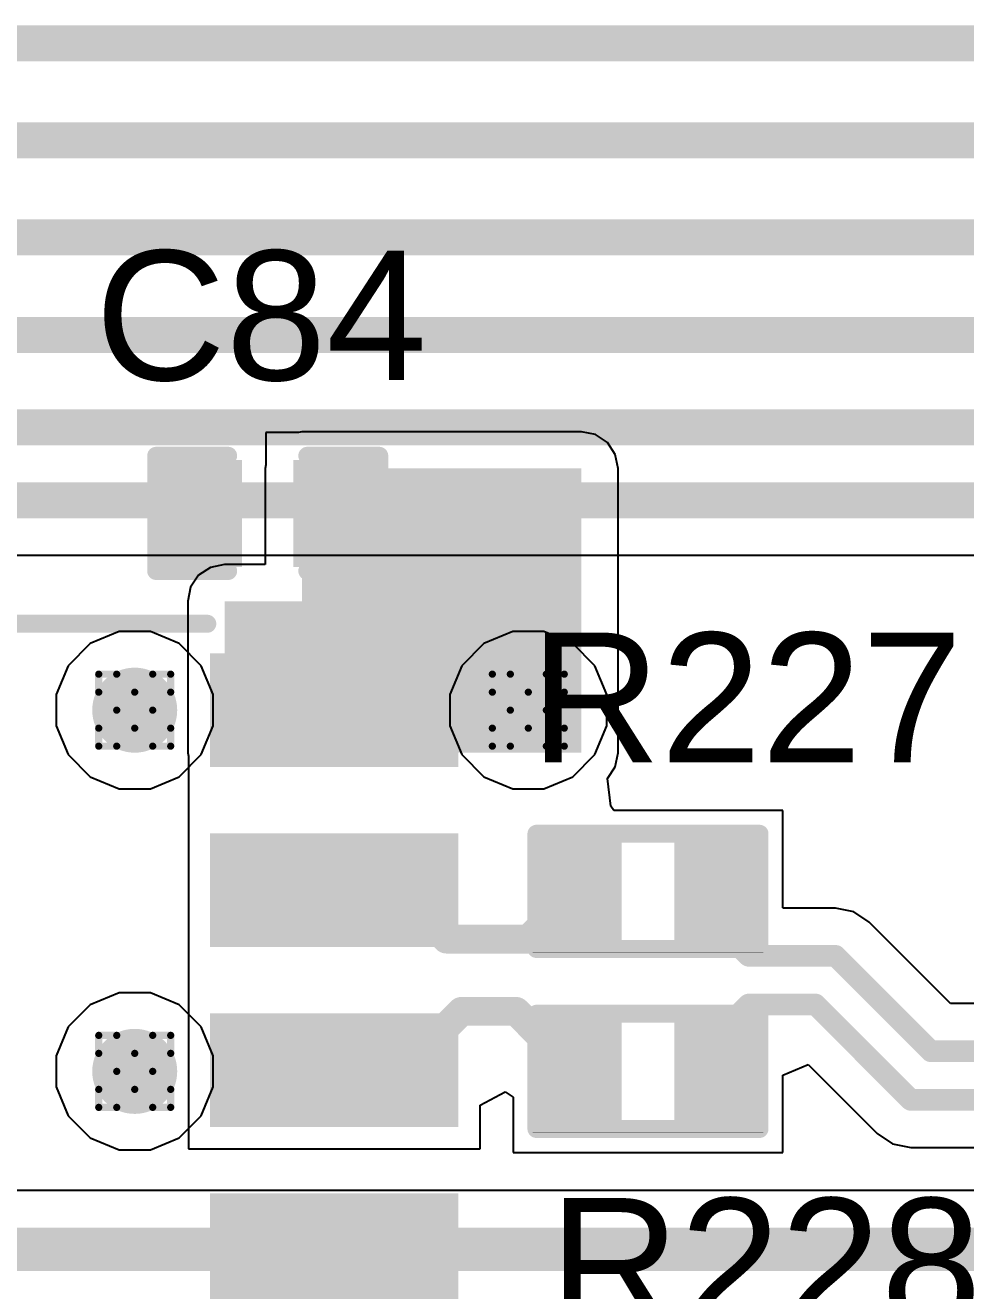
# Model space of a CAD drawing. Header units: inches. Extents: x -11 to 5379, y 0 to 5429.
# Drawn here: x 161.46 to 168.1, y 20.54 to 29.46 of the extents above; entities that cross this region are included whole.
import ezdxf

# ---------------------------------------------------------------- set-up
doc = ezdxf.new("R2010")
doc.units = ezdxf.units.IN
for name, color, linetype in [('Bottom Layer', 5, 'Continuous'), ('Drill Drawing', 1, 'Continuous'), ('GND', 16, 'Continuous'), ('PWR', 76, 'Continuous'), ('Top Layer', 1, 'Continuous'), ('Top Overlay', 2, 'Continuous'), ('Top Paste', 8, 'Continuous'), ('Top Solder', 216, 'Continuous'), ('Via Holes', 16, 'Continuous')]:
    doc.layers.add(name, color=color, linetype=linetype)
doc.styles.add('Arial', font='', dxfattribs={"height": 0.2})
doc.styles.get('Arial').set_extended_font_data('Arial')

# ---------------------------------------------------------------- blocks, each defined once
blk = doc.blocks.new('C___0402_30')
at = {"layer": 'Top Layer'}
for points in [[(-0.6985, -0.3175), (-0.6985, 0.3175), (-0.2413, 0.3175), (-0.2413, -0.3175)], [(0.2413, -0.3175), (0.2413, 0.3175), (0.6985, 0.3175), (0.6985, -0.3175)]]:
    blk.add_hatch(color=1, dxfattribs=at).paths.add_polyline_path(points)
at = {"layer": 'Top Paste'}
for points in [[(-0.6985, -0.3175), (-0.6985, 0.3175), (-0.2413, 0.3175), (-0.2413, -0.3175)], [(0.2413, -0.3175), (0.2413, 0.3175), (0.6985, 0.3175), (0.6985, -0.3175)]]:
    blk.add_hatch(color=8, dxfattribs=at).paths.add_polyline_path(points)
at = {"layer": 'Top Solder'}
for points in [[(-0.7585, -0.3775), (-0.7585, 0.3775), (-0.1813, 0.3775), (-0.1813, -0.3775)], [(0.1813, -0.3775), (0.1813, 0.3775), (0.7585, 0.3775), (0.7585, -0.3775)]]:
    blk.add_hatch(color=216, dxfattribs=at).paths.add_polyline_path(points)
at = {"layer": 'Top Overlay'}
for points in [[(-0.7874, -0.4064, 0.127, 0.127, 0), (-0.7874, 0.4064, 0.127, 0.127, 0)], [(-0.7874, 0.4064, 0.127, 0.127, 0), (-0.2794, 0.4064, 0.127, 0.127, 0)], [(0.2794, 0.4064, 0.127, 0.127, 0), (0.7874, 0.4064, 0.127, 0.127, 0)], [(0.7874, -0.4064, 0.127, 0.127, 0), (0.7874, 0.4064, 0.127, 0.127, 0)], [(-0.7874, -0.4064, 0.127, 0.127, 0), (-0.2794, -0.4064, 0.127, 0.127, 0)], [(0.2794, -0.4064, 0.127, 0.127, 0), (0.7874, -0.4064, 0.127, 0.127, 0)]]:
    blk.add_lwpolyline(points, format="xyseb", dxfattribs=at)
for points in [[(-0.8191, 0.4064, 0.0635, 0.0635, 1), (-0.7556, 0.4064, 0.0635, 0.0635, 1)], [(-0.8191, 0.4064, 0.0635, 0.0635, 1), (-0.7556, 0.4064, 0.0635, 0.0635, 1)], [(-0.3111, 0.4064, 0.0635, 0.0635, 1), (-0.2477, 0.4064, 0.0635, 0.0635, 1)], [(0.2477, 0.4064, 0.0635, 0.0635, 1), (0.3111, 0.4064, 0.0635, 0.0635, 1)], [(0.7556, 0.4064, 0.0635, 0.0635, 1), (0.8191, 0.4064, 0.0635, 0.0635, 1)], [(0.7556, 0.4064, 0.0635, 0.0635, 1), (0.8191, 0.4064, 0.0635, 0.0635, 1)], [(-0.8191, -0.4064, 0.0635, 0.0635, 1), (-0.7556, -0.4064, 0.0635, 0.0635, 1)], [(-0.8191, -0.4064, 0.0635, 0.0635, 1), (-0.7556, -0.4064, 0.0635, 0.0635, 1)], [(-0.3111, -0.4064, 0.0635, 0.0635, 1), (-0.2477, -0.4064, 0.0635, 0.0635, 1)], [(0.2477, -0.4064, 0.0635, 0.0635, 1), (0.3111, -0.4064, 0.0635, 0.0635, 1)], [(0.7556, -0.4064, 0.0635, 0.0635, 1), (0.8191, -0.4064, 0.0635, 0.0635, 1)], [(0.7556, -0.4064, 0.0635, 0.0635, 1), (0.8191, -0.4064, 0.0635, 0.0635, 1)]]:
    blk.add_lwpolyline(points, format="xyseb", close=True, dxfattribs=at)
blk = doc.blocks.new('R___0402_35')
at = {"layer": 'Top Layer'}
for points in [[(-0.6985, -0.3175), (-0.6985, 0.3175), (-0.2413, 0.3175), (-0.2413, -0.3175)], [(0.2413, -0.3175), (0.2413, 0.3175), (0.6985, 0.3175), (0.6985, -0.3175)]]:
    blk.add_hatch(color=1, dxfattribs=at).paths.add_polyline_path(points)
at = {"layer": 'Top Paste'}
for points in [[(-0.6985, -0.3175), (-0.6985, 0.3175), (-0.2413, 0.3175), (-0.2413, -0.3175)], [(0.2413, -0.3175), (0.2413, 0.3175), (0.6985, 0.3175), (0.6985, -0.3175)]]:
    blk.add_hatch(color=8, dxfattribs=at).paths.add_polyline_path(points)
at = {"layer": 'Top Solder'}
for points in [[(-0.7535, -0.3725), (-0.7535, 0.3725), (-0.1863, 0.3725), (-0.1863, -0.3725)], [(0.1863, -0.3725), (0.1863, 0.3725), (0.7535, 0.3725), (0.7535, -0.3725)]]:
    blk.add_hatch(color=216, dxfattribs=at).paths.add_polyline_path(points)
at = {"layer": 'Top Overlay'}
for points in [[(-0.7874, -0.4064, 0.127, 0.127, 0), (-0.7874, 0.4064, 0.127, 0.127, 0)], [(-0.7874, 0.4064, 0.127, 0.127, 0), (0.7874, 0.4064, 0.127, 0.127, 0)], [(0.7874, -0.4064, 0.127, 0.127, 0), (0.7874, 0.4064, 0.127, 0.127, 0)], [(-0.7874, -0.4064, 0.127, 0.127, 0), (0.7874, -0.4064, 0.127, 0.127, 0)], [(-0.8128, -0.4318, 0.00323, 0.00323, 0), (0.8128, -0.4318, 0.00323, 0.00323, 0)]]:
    blk.add_lwpolyline(points, format="xyseb", dxfattribs=at)
for points in [[(-0.8191, 0.4064, 0.0635, 0.0635, 1), (-0.7556, 0.4064, 0.0635, 0.0635, 1)], [(-0.8191, 0.4064, 0.0635, 0.0635, 1), (-0.7556, 0.4064, 0.0635, 0.0635, 1)], [(0.7556, 0.4064, 0.0635, 0.0635, 1), (0.8191, 0.4064, 0.0635, 0.0635, 1)], [(0.7556, 0.4064, 0.0635, 0.0635, 1), (0.8191, 0.4064, 0.0635, 0.0635, 1)], [(-0.8191, -0.4064, 0.0635, 0.0635, 1), (-0.7556, -0.4064, 0.0635, 0.0635, 1)], [(-0.8191, -0.4064, 0.0635, 0.0635, 1), (-0.7556, -0.4064, 0.0635, 0.0635, 1)], [(0.7556, -0.4064, 0.0635, 0.0635, 1), (0.8191, -0.4064, 0.0635, 0.0635, 1)], [(0.7556, -0.4064, 0.0635, 0.0635, 1), (0.8191, -0.4064, 0.0635, 0.0635, 1)], [(-0.8136, -0.4318, 0.00161, 0.00161, 1), (-0.812, -0.4318, 0.00161, 0.00161, 1)], [(0.812, -0.4318, 0.00161, 0.00161, 1), (0.8136, -0.4318, 0.00161, 0.00161, 1)]]:
    blk.add_lwpolyline(points, format="xyseb", close=True, dxfattribs=at)
blk = doc.blocks.new('R___0402_36')
at = {"layer": 'Top Layer'}
for points in [[(-0.6985, -0.3175), (-0.6985, 0.3175), (-0.2413, 0.3175), (-0.2413, -0.3175)], [(0.2413, -0.3175), (0.2413, 0.3175), (0.6985, 0.3175), (0.6985, -0.3175)]]:
    blk.add_hatch(color=1, dxfattribs=at).paths.add_polyline_path(points)
at = {"layer": 'Top Paste'}
for points in [[(-0.6985, -0.3175), (-0.6985, 0.3175), (-0.2413, 0.3175), (-0.2413, -0.3175)], [(0.2413, -0.3175), (0.2413, 0.3175), (0.6985, 0.3175), (0.6985, -0.3175)]]:
    blk.add_hatch(color=8, dxfattribs=at).paths.add_polyline_path(points)
at = {"layer": 'Top Solder'}
for points in [[(-0.7535, -0.3725), (-0.7535, 0.3725), (-0.1863, 0.3725), (-0.1863, -0.3725)], [(0.1863, -0.3725), (0.1863, 0.3725), (0.7535, 0.3725), (0.7535, -0.3725)]]:
    blk.add_hatch(color=216, dxfattribs=at).paths.add_polyline_path(points)
at = {"layer": 'Top Overlay'}
for points in [[(-0.7874, -0.4064, 0.127, 0.127, 0), (-0.7874, 0.4064, 0.127, 0.127, 0)], [(-0.7874, 0.4064, 0.127, 0.127, 0), (0.7874, 0.4064, 0.127, 0.127, 0)], [(0.7874, -0.4064, 0.127, 0.127, 0), (0.7874, 0.4064, 0.127, 0.127, 0)], [(-0.7874, -0.4064, 0.127, 0.127, 0), (0.7874, -0.4064, 0.127, 0.127, 0)], [(-0.8128, -0.4318, 0.00323, 0.00323, 0), (0.8128, -0.4318, 0.00323, 0.00323, 0)]]:
    blk.add_lwpolyline(points, format="xyseb", dxfattribs=at)
for points in [[(-0.8191, 0.4064, 0.0635, 0.0635, 1), (-0.7556, 0.4064, 0.0635, 0.0635, 1)], [(-0.8191, 0.4064, 0.0635, 0.0635, 1), (-0.7556, 0.4064, 0.0635, 0.0635, 1)], [(0.7556, 0.4064, 0.0635, 0.0635, 1), (0.8191, 0.4064, 0.0635, 0.0635, 1)], [(0.7556, 0.4064, 0.0635, 0.0635, 1), (0.8191, 0.4064, 0.0635, 0.0635, 1)], [(-0.8191, -0.4064, 0.0635, 0.0635, 1), (-0.7556, -0.4064, 0.0635, 0.0635, 1)], [(-0.8191, -0.4064, 0.0635, 0.0635, 1), (-0.7556, -0.4064, 0.0635, 0.0635, 1)], [(0.7556, -0.4064, 0.0635, 0.0635, 1), (0.8191, -0.4064, 0.0635, 0.0635, 1)], [(0.7556, -0.4064, 0.0635, 0.0635, 1), (0.8191, -0.4064, 0.0635, 0.0635, 1)], [(-0.8136, -0.4318, 0.00161, 0.00161, 1), (-0.812, -0.4318, 0.00161, 0.00161, 1)], [(0.812, -0.4318, 0.00161, 0.00161, 1), (0.8136, -0.4318, 0.00161, 0.00161, 1)]]:
    blk.add_lwpolyline(points, format="xyseb", close=True, dxfattribs=at)
blk = doc.blocks.new('SOIC_8_0_154___3_90___W______42')
at = {"layer": 'Top Layer'}
for points in [[(-3.475, 1.605), (-3.475, 2.205), (-1.925, 2.205), (-1.925, 1.605)], [(1.925, 1.605), (1.925, 2.205), (3.475, 2.205), (3.475, 1.605)], [(-3.475, 0.335), (-3.475, 0.935), (-1.925, 0.935), (-1.925, 0.335)], [(1.925, 0.335), (1.925, 0.935), (3.475, 0.935), (3.475, 0.335)], [(-3.475, -0.935), (-3.475, -0.335), (-1.925, -0.335), (-1.925, -0.935)], [(1.925, -0.935), (1.925, -0.335), (3.475, -0.335), (3.475, -0.935)], [(-3.475, -2.205), (-3.475, -1.605), (-1.925, -1.605), (-1.925, -2.205)], [(1.925, -2.205), (1.925, -1.605), (3.475, -1.605), (3.475, -2.205)]]:
    blk.add_hatch(color=1, dxfattribs=at).paths.add_polyline_path(points)
at = {"layer": 'Top Overlay'}
blk.add_hatch(color=2, dxfattribs=at).paths.add_polyline_path([(-1.8382, 1.6256), (-1.4826, 1.6256), (-1.4826, 2.2098), (-1.8382, 2.2098)])
at = {"layer": 'Top Paste'}
for points in [[(-3.475, 1.605), (-3.475, 2.205), (-1.925, 2.205), (-1.925, 1.605)], [(1.925, 1.605), (1.925, 2.205), (3.475, 2.205), (3.475, 1.605)], [(-3.475, 0.335), (-3.475, 0.935), (-1.925, 0.935), (-1.925, 0.335)], [(1.925, 0.335), (1.925, 0.935), (3.475, 0.935), (3.475, 0.335)], [(-3.475, -0.935), (-3.475, -0.335), (-1.925, -0.335), (-1.925, -0.935)], [(1.925, -0.935), (1.925, -0.335), (3.475, -0.335), (3.475, -0.935)], [(-3.475, -2.205), (-3.475, -1.605), (-1.925, -1.605), (-1.925, -2.205)], [(1.925, -2.205), (1.925, -1.605), (3.475, -1.605), (3.475, -2.205)]]:
    blk.add_hatch(color=8, dxfattribs=at).paths.add_polyline_path(points)
at = {"layer": 'Top Solder'}
for points in [[(-3.5766, 1.5034), (-3.5766, 2.3066), (-1.8234, 2.3066), (-1.8234, 1.5034)], [(1.8234, 1.5034), (1.8234, 2.3066), (3.5766, 2.3066), (3.5766, 1.5034)], [(-3.5766, 0.2334), (-3.5766, 1.0366), (-1.8234, 1.0366), (-1.8234, 0.2334)], [(1.8234, 0.2334), (1.8234, 1.0366), (3.5766, 1.0366), (3.5766, 0.2334)], [(-3.5766, -1.0366), (-3.5766, -0.2334), (-1.8234, -0.2334), (-1.8234, -1.0366)], [(1.8234, -1.0366), (1.8234, -0.2334), (3.5766, -0.2334), (3.5766, -1.0366)], [(-3.5766, -2.3066), (-3.5766, -1.5034), (-1.8234, -1.5034), (-1.8234, -2.3066)], [(1.8234, -2.3066), (1.8234, -1.5034), (3.5766, -1.5034), (3.5766, -2.3066)]]:
    blk.add_hatch(color=216, dxfattribs=at).paths.add_polyline_path(points)
at = {"layer": 'Top Overlay'}
for points in [[(-1.8288, 2.5146, 0.127, 0.127, 0), (1.8034, 2.5146, 0.127, 0.127, 0)], [(-3.794, 1.8034, 0.127, 0.127, 0), (-3.794, 2.0574, 0.127, 0.127, 0)], [(-3.794, 2.0574, 0.127, 0.127, 0), (-3.667, 1.9304, 0.127, 0.127, 0)], [(-3.794, 1.8034, 0.127, 0.127, 0), (-3.667, 1.9304, 0.127, 0.127, 0)], [(-1.8288, -2.5146, 0.127, 0.127, 0), (1.8034, -2.5146, 0.127, 0.127, 0)]]:
    blk.add_lwpolyline(points, format="xyseb", dxfattribs=at)
for points in [[(-1.8605, 2.5146, 0.0635, 0.0635, 1), (-1.7971, 2.5146, 0.0635, 0.0635, 1)], [(1.7716, 2.5146, 0.0635, 0.0635, 1), (1.8352, 2.5146, 0.0635, 0.0635, 1)], [(-3.8258, 2.0574, 0.0635, 0.0635, 1), (-3.7623, 2.0574, 0.0635, 0.0635, 1)], [(-3.8258, 2.0574, 0.0635, 0.0635, 1), (-3.7623, 2.0574, 0.0635, 0.0635, 1)], [(-3.6988, 1.9304, 0.0635, 0.0635, 1), (-3.6353, 1.9304, 0.0635, 0.0635, 1)], [(-3.6988, 1.9304, 0.0635, 0.0635, 1), (-3.6353, 1.9304, 0.0635, 0.0635, 1)], [(-3.8258, 1.8034, 0.0635, 0.0635, 1), (-3.7623, 1.8034, 0.0635, 0.0635, 1)], [(-3.8258, 1.8034, 0.0635, 0.0635, 1), (-3.7623, 1.8034, 0.0635, 0.0635, 1)], [(-1.8605, -2.5146, 0.0635, 0.0635, 1), (-1.7971, -2.5146, 0.0635, 0.0635, 1)], [(1.7716, -2.5146, 0.0635, 0.0635, 1), (1.8352, -2.5146, 0.0635, 0.0635, 1)]]:
    blk.add_lwpolyline(points, format="xyseb", close=True, dxfattribs=at)

msp = doc.modelspace()

# ---------------------------------------------------------------- hatches: boundary and pattern name
at = {"layer": 'Bottom Layer'}
h = msp.add_hatch(color=5, dxfattribs=at)
edge = h.paths.add_edge_path()
edge.add_arc((162.2298, 24.6318), 0.3, 0, 360)
h = msp.add_hatch(color=5, dxfattribs=at)
edge = h.paths.add_edge_path()
edge.add_arc((165.0087, 24.6318), 0.3, 0, 360)
h = msp.add_hatch(color=5, dxfattribs=at)
edge = h.paths.add_edge_path()
edge.add_arc((162.2298, 22.0833), 0.3, 0, 360)
at = {"layer": 'GND'}
h = msp.add_hatch(color=16, dxfattribs=at)
edge = h.paths.add_edge_path()
edge.add_arc((162.2298, 24.6318), 0.3, 0, 360)
h = msp.add_hatch(color=16, dxfattribs=at)
edge = h.paths.add_edge_path()
edge.add_arc((165.0087, 24.6318), 0.3, 0, 360)
h = msp.add_hatch(color=16, dxfattribs=at)
edge = h.paths.add_edge_path()
edge.add_arc((162.2298, 22.0833), 0.3, 0, 360)
at = {"layer": 'PWR'}
h = msp.add_hatch(color=76, dxfattribs=at)
edge = h.paths.add_edge_path()
edge.add_arc((162.2298, 24.6318), 0.3, 0, 360)
h = msp.add_hatch(color=76, dxfattribs=at)
edge = h.paths.add_edge_path()
edge.add_arc((165.0087, 24.6318), 0.3, 0, 360)
h = msp.add_hatch(color=76, dxfattribs=at)
edge = h.paths.add_edge_path()
edge.add_arc((162.2298, 22.0833), 0.3, 0, 360)
at = {"layer": 'Top Layer'}
for points in [[(163.4101, 24.3318), (165.3837, 24.3318), (165.3837, 26.3378), (163.4101, 26.3378)], [(162.8637, 24.3318), (164.4137, 24.3318), (164.4137, 25.4), (162.8637, 25.4)]]:
    msp.add_hatch(color=1, dxfattribs=at).paths.add_polyline_path(points)
h = msp.add_hatch(color=1, dxfattribs=at)
edge = h.paths.add_edge_path()
edge.add_arc((162.2298, 24.6318), 0.3, 0, 360)
h = msp.add_hatch(color=1, dxfattribs=at)
edge = h.paths.add_edge_path()
edge.add_arc((165.0087, 24.6318), 0.3, 0, 360)
h = msp.add_hatch(color=1, dxfattribs=at)
edge = h.paths.add_edge_path()
edge.add_arc((162.2298, 22.0833), 0.3, 0, 360)
at = {"layer": 'Via Holes'}
h = msp.add_hatch(color=7, dxfattribs=at)
edge = h.paths.add_edge_path()
edge.add_arc((162.2298, 24.6318), 0.15, 0, 360)
h = msp.add_hatch(color=7, dxfattribs=at)
edge = h.paths.add_edge_path()
edge.add_arc((165.0087, 24.6318), 0.15, 0, 360)
h = msp.add_hatch(color=7, dxfattribs=at)
edge = h.paths.add_edge_path()
edge.add_arc((162.2298, 22.0833), 0.15, 0, 360)

# ---------------------------------------------------------------- linework, layer by layer
at = {"layer": 'Bottom Layer'}
for p, q in [((154.4792, 25.7246), (169.2954, 25.7246)), ((164.8985, 25.1858), (164.6949, 25.1015)), ((165.1189, 25.1858), (164.8985, 25.1858)), ((165.3225, 25.1015), (165.1189, 25.1858)), ((164.6949, 25.1015), (164.539, 24.9456)), ((165.4784, 24.9456), (165.3225, 25.1015)), ((164.539, 24.9456), (164.4547, 24.742)), ((165.5627, 24.742), (165.4784, 24.9456)), ((164.4547, 24.742), (164.4547, 24.5216)), ((165.5627, 24.5216), (165.5627, 24.742)), ((164.4547, 24.5216), (164.539, 24.318)), ((165.4784, 24.318), (165.5627, 24.5216)), ((164.539, 24.318), (164.6949, 24.1622)), ((165.3225, 24.1622), (165.4784, 24.318)), ((164.6949, 24.1622), (164.8985, 24.0778)), ((165.1189, 24.0778), (165.3225, 24.1622)), ((164.8985, 24.0778), (165.1189, 24.0778)), ((170.9119, 21.2424), (154.156, 21.2424))]:
    msp.add_line(p, q, dxfattribs=at)
for points in [[(140.6008, 29.337, 0.254, 0.254, 0), (168.2541, 29.337, 0.254, 0.254, 0)], [(140.8559, 28.6519, 0.254, 0.254, 0), (168.5289, 28.6519, 0.254, 0.254, 0)], [(158.2387, 27.9683, 0.254, 0.254, 0), (168.7786, 27.9683, 0.254, 0.254, 0)], [(160.3756, 27.2796, 0.254, 0.254, 0), (168.8979, 27.2796, 0.254, 0.254, 0)], [(139.7169, 26.628, 0.254, 0.254, 0), (169.0821, 26.628, 0.254, 0.254, 0)], [(139.5035, 26.113, 0.254, 0.254, 0), (169.2954, 26.113, 0.254, 0.254, 0)], [(142.9704, 20.828, 0.3048, 0.3048, 0), (174.6362, 20.828, 0.3048, 0.3048, 0)]]:
    msp.add_lwpolyline(points, format="xyseb", dxfattribs=at)
at = {"layer": 'Drill Drawing'}
for points in [[(161.9758, 24.7588, 0.0508, 0.0508, 0), (161.9758, 24.8858, 0.0508, 0.0508, 0)], [(161.9758, 24.8858, 0.0508, 0.0508, 0), (162.1028, 24.8858, 0.0508, 0.0508, 0)], [(162.1028, 24.8858, 0.0508, 0.0508, 0), (162.2298, 24.7588, 0.0508, 0.0508, 0)], [(162.2298, 24.7588, 0.0508, 0.0508, 0), (162.3568, 24.8858, 0.0508, 0.0508, 0)], [(162.3568, 24.8858, 0.0508, 0.0508, 0), (162.4838, 24.8858, 0.0508, 0.0508, 0)], [(162.4838, 24.7588, 0.0508, 0.0508, 0), (162.4838, 24.8858, 0.0508, 0.0508, 0)], [(164.7547, 24.7588, 0.0508, 0.0508, 0), (164.7547, 24.8858, 0.0508, 0.0508, 0)], [(164.7547, 24.8858, 0.0508, 0.0508, 0), (164.8817, 24.8858, 0.0508, 0.0508, 0)], [(164.8817, 24.8858, 0.0508, 0.0508, 0), (165.0087, 24.7588, 0.0508, 0.0508, 0)], [(165.0087, 24.7588, 0.0508, 0.0508, 0), (165.1357, 24.8858, 0.0508, 0.0508, 0)], [(165.1357, 24.8858, 0.0508, 0.0508, 0), (165.2627, 24.8858, 0.0508, 0.0508, 0)], [(165.2627, 24.7588, 0.0508, 0.0508, 0), (165.2627, 24.8858, 0.0508, 0.0508, 0)], [(161.9758, 24.7588, 0.0508, 0.0508, 0), (162.1028, 24.6318, 0.0508, 0.0508, 0)], [(162.3568, 24.6318, 0.0508, 0.0508, 0), (162.4838, 24.7588, 0.0508, 0.0508, 0)], [(164.7547, 24.7588, 0.0508, 0.0508, 0), (164.8817, 24.6318, 0.0508, 0.0508, 0)], [(165.1357, 24.6318, 0.0508, 0.0508, 0), (165.2627, 24.7588, 0.0508, 0.0508, 0)], [(161.9758, 24.5048, 0.0508, 0.0508, 0), (162.1028, 24.6318, 0.0508, 0.0508, 0)], [(162.3568, 24.6318, 0.0508, 0.0508, 0), (162.4838, 24.5048, 0.0508, 0.0508, 0)], [(164.7547, 24.5048, 0.0508, 0.0508, 0), (164.8817, 24.6318, 0.0508, 0.0508, 0)], [(165.1357, 24.6318, 0.0508, 0.0508, 0), (165.2627, 24.5048, 0.0508, 0.0508, 0)], [(161.9758, 24.3778, 0.0508, 0.0508, 0), (161.9758, 24.5048, 0.0508, 0.0508, 0)], [(162.1028, 24.3778, 0.0508, 0.0508, 0), (162.2298, 24.5048, 0.0508, 0.0508, 0)], [(162.2298, 24.5048, 0.0508, 0.0508, 0), (162.3568, 24.3778, 0.0508, 0.0508, 0)], [(162.4838, 24.3778, 0.0508, 0.0508, 0), (162.4838, 24.5048, 0.0508, 0.0508, 0)], [(164.7547, 24.3778, 0.0508, 0.0508, 0), (164.7547, 24.5048, 0.0508, 0.0508, 0)], [(164.8817, 24.3778, 0.0508, 0.0508, 0), (165.0087, 24.5048, 0.0508, 0.0508, 0)], [(165.0087, 24.5048, 0.0508, 0.0508, 0), (165.1357, 24.3778, 0.0508, 0.0508, 0)], [(165.2627, 24.3778, 0.0508, 0.0508, 0), (165.2627, 24.5048, 0.0508, 0.0508, 0)], [(161.9758, 24.3778, 0.0508, 0.0508, 0), (162.1028, 24.3778, 0.0508, 0.0508, 0)], [(162.3568, 24.3778, 0.0508, 0.0508, 0), (162.4838, 24.3778, 0.0508, 0.0508, 0)], [(164.7547, 24.3778, 0.0508, 0.0508, 0), (164.8817, 24.3778, 0.0508, 0.0508, 0)], [(165.1357, 24.3778, 0.0508, 0.0508, 0), (165.2627, 24.3778, 0.0508, 0.0508, 0)], [(161.9758, 22.2103, 0.0508, 0.0508, 0), (161.9758, 22.3373, 0.0508, 0.0508, 0)], [(161.9758, 22.3373, 0.0508, 0.0508, 0), (162.1028, 22.3373, 0.0508, 0.0508, 0)], [(162.1028, 22.3373, 0.0508, 0.0508, 0), (162.2298, 22.2103, 0.0508, 0.0508, 0)], [(162.2298, 22.2103, 0.0508, 0.0508, 0), (162.3568, 22.3373, 0.0508, 0.0508, 0)], [(162.3568, 22.3373, 0.0508, 0.0508, 0), (162.4838, 22.3373, 0.0508, 0.0508, 0)], [(162.4838, 22.2103, 0.0508, 0.0508, 0), (162.4838, 22.3373, 0.0508, 0.0508, 0)], [(161.9758, 22.2103, 0.0508, 0.0508, 0), (162.1028, 22.0833, 0.0508, 0.0508, 0)], [(162.3568, 22.0833, 0.0508, 0.0508, 0), (162.4838, 22.2103, 0.0508, 0.0508, 0)], [(161.9758, 21.9563, 0.0508, 0.0508, 0), (162.1028, 22.0833, 0.0508, 0.0508, 0)], [(162.3568, 22.0833, 0.0508, 0.0508, 0), (162.4838, 21.9563, 0.0508, 0.0508, 0)], [(161.9758, 21.8293, 0.0508, 0.0508, 0), (161.9758, 21.9563, 0.0508, 0.0508, 0)], [(162.1028, 21.8293, 0.0508, 0.0508, 0), (162.2298, 21.9563, 0.0508, 0.0508, 0)], [(162.2298, 21.9563, 0.0508, 0.0508, 0), (162.3568, 21.8293, 0.0508, 0.0508, 0)], [(162.4838, 21.8293, 0.0508, 0.0508, 0), (162.4838, 21.9563, 0.0508, 0.0508, 0)], [(161.9758, 21.8293, 0.0508, 0.0508, 0), (162.1028, 21.8293, 0.0508, 0.0508, 0)], [(162.3568, 21.8293, 0.0508, 0.0508, 0), (162.4838, 21.8293, 0.0508, 0.0508, 0)]]:
    msp.add_lwpolyline(points, format="xyseb", dxfattribs=at)
for points in [[(161.9631, 24.8858, 0.0254, 0.0254, 1), (161.9885, 24.8858, 0.0254, 0.0254, 1)], [(161.9631, 24.8858, 0.0254, 0.0254, 1), (161.9885, 24.8858, 0.0254, 0.0254, 1)], [(162.0901, 24.8858, 0.0254, 0.0254, 1), (162.1155, 24.8858, 0.0254, 0.0254, 1)], [(162.0901, 24.8858, 0.0254, 0.0254, 1), (162.1155, 24.8858, 0.0254, 0.0254, 1)], [(162.3441, 24.8858, 0.0254, 0.0254, 1), (162.3695, 24.8858, 0.0254, 0.0254, 1)], [(162.3441, 24.8858, 0.0254, 0.0254, 1), (162.3695, 24.8858, 0.0254, 0.0254, 1)], [(162.4711, 24.8858, 0.0254, 0.0254, 1), (162.4965, 24.8858, 0.0254, 0.0254, 1)], [(162.4711, 24.8858, 0.0254, 0.0254, 1), (162.4965, 24.8858, 0.0254, 0.0254, 1)], [(164.742, 24.8858, 0.0254, 0.0254, 1), (164.7674, 24.8858, 0.0254, 0.0254, 1)], [(164.742, 24.8858, 0.0254, 0.0254, 1), (164.7674, 24.8858, 0.0254, 0.0254, 1)], [(164.869, 24.8858, 0.0254, 0.0254, 1), (164.8944, 24.8858, 0.0254, 0.0254, 1)], [(164.869, 24.8858, 0.0254, 0.0254, 1), (164.8944, 24.8858, 0.0254, 0.0254, 1)], [(165.123, 24.8858, 0.0254, 0.0254, 1), (165.1484, 24.8858, 0.0254, 0.0254, 1)], [(165.123, 24.8858, 0.0254, 0.0254, 1), (165.1484, 24.8858, 0.0254, 0.0254, 1)], [(165.25, 24.8858, 0.0254, 0.0254, 1), (165.2754, 24.8858, 0.0254, 0.0254, 1)], [(165.25, 24.8858, 0.0254, 0.0254, 1), (165.2754, 24.8858, 0.0254, 0.0254, 1)], [(161.9631, 24.7588, 0.0254, 0.0254, 1), (161.9885, 24.7588, 0.0254, 0.0254, 1)], [(161.9631, 24.7588, 0.0254, 0.0254, 1), (161.9885, 24.7588, 0.0254, 0.0254, 1)], [(162.2171, 24.7588, 0.0254, 0.0254, 1), (162.2425, 24.7588, 0.0254, 0.0254, 1)], [(162.2171, 24.7588, 0.0254, 0.0254, 1), (162.2425, 24.7588, 0.0254, 0.0254, 1)], [(162.4711, 24.7588, 0.0254, 0.0254, 1), (162.4965, 24.7588, 0.0254, 0.0254, 1)], [(162.4711, 24.7588, 0.0254, 0.0254, 1), (162.4965, 24.7588, 0.0254, 0.0254, 1)], [(164.742, 24.7588, 0.0254, 0.0254, 1), (164.7674, 24.7588, 0.0254, 0.0254, 1)], [(164.742, 24.7588, 0.0254, 0.0254, 1), (164.7674, 24.7588, 0.0254, 0.0254, 1)], [(164.996, 24.7588, 0.0254, 0.0254, 1), (165.0214, 24.7588, 0.0254, 0.0254, 1)], [(164.996, 24.7588, 0.0254, 0.0254, 1), (165.0214, 24.7588, 0.0254, 0.0254, 1)], [(165.25, 24.7588, 0.0254, 0.0254, 1), (165.2754, 24.7588, 0.0254, 0.0254, 1)], [(165.25, 24.7588, 0.0254, 0.0254, 1), (165.2754, 24.7588, 0.0254, 0.0254, 1)], [(162.0901, 24.6318, 0.0254, 0.0254, 1), (162.1155, 24.6318, 0.0254, 0.0254, 1)], [(162.0901, 24.6318, 0.0254, 0.0254, 1), (162.1155, 24.6318, 0.0254, 0.0254, 1)], [(162.3441, 24.6318, 0.0254, 0.0254, 1), (162.3695, 24.6318, 0.0254, 0.0254, 1)], [(162.3441, 24.6318, 0.0254, 0.0254, 1), (162.3695, 24.6318, 0.0254, 0.0254, 1)], [(164.869, 24.6318, 0.0254, 0.0254, 1), (164.8944, 24.6318, 0.0254, 0.0254, 1)], [(164.869, 24.6318, 0.0254, 0.0254, 1), (164.8944, 24.6318, 0.0254, 0.0254, 1)], [(165.123, 24.6318, 0.0254, 0.0254, 1), (165.1484, 24.6318, 0.0254, 0.0254, 1)], [(165.123, 24.6318, 0.0254, 0.0254, 1), (165.1484, 24.6318, 0.0254, 0.0254, 1)], [(161.9631, 24.5048, 0.0254, 0.0254, 1), (161.9885, 24.5048, 0.0254, 0.0254, 1)], [(161.9631, 24.5048, 0.0254, 0.0254, 1), (161.9885, 24.5048, 0.0254, 0.0254, 1)], [(162.2171, 24.5048, 0.0254, 0.0254, 1), (162.2425, 24.5048, 0.0254, 0.0254, 1)], [(162.2171, 24.5048, 0.0254, 0.0254, 1), (162.2425, 24.5048, 0.0254, 0.0254, 1)], [(162.4711, 24.5048, 0.0254, 0.0254, 1), (162.4965, 24.5048, 0.0254, 0.0254, 1)], [(162.4711, 24.5048, 0.0254, 0.0254, 1), (162.4965, 24.5048, 0.0254, 0.0254, 1)], [(164.742, 24.5048, 0.0254, 0.0254, 1), (164.7674, 24.5048, 0.0254, 0.0254, 1)], [(164.742, 24.5048, 0.0254, 0.0254, 1), (164.7674, 24.5048, 0.0254, 0.0254, 1)], [(164.996, 24.5048, 0.0254, 0.0254, 1), (165.0214, 24.5048, 0.0254, 0.0254, 1)], [(164.996, 24.5048, 0.0254, 0.0254, 1), (165.0214, 24.5048, 0.0254, 0.0254, 1)], [(165.25, 24.5048, 0.0254, 0.0254, 1), (165.2754, 24.5048, 0.0254, 0.0254, 1)], [(165.25, 24.5048, 0.0254, 0.0254, 1), (165.2754, 24.5048, 0.0254, 0.0254, 1)], [(161.9631, 24.3778, 0.0254, 0.0254, 1), (161.9885, 24.3778, 0.0254, 0.0254, 1)], [(161.9631, 24.3778, 0.0254, 0.0254, 1), (161.9885, 24.3778, 0.0254, 0.0254, 1)], [(162.0901, 24.3778, 0.0254, 0.0254, 1), (162.1155, 24.3778, 0.0254, 0.0254, 1)], [(162.0901, 24.3778, 0.0254, 0.0254, 1), (162.1155, 24.3778, 0.0254, 0.0254, 1)], [(162.3441, 24.3778, 0.0254, 0.0254, 1), (162.3695, 24.3778, 0.0254, 0.0254, 1)], [(162.3441, 24.3778, 0.0254, 0.0254, 1), (162.3695, 24.3778, 0.0254, 0.0254, 1)], [(162.4711, 24.3778, 0.0254, 0.0254, 1), (162.4965, 24.3778, 0.0254, 0.0254, 1)], [(162.4711, 24.3778, 0.0254, 0.0254, 1), (162.4965, 24.3778, 0.0254, 0.0254, 1)], [(164.742, 24.3778, 0.0254, 0.0254, 1), (164.7674, 24.3778, 0.0254, 0.0254, 1)], [(164.742, 24.3778, 0.0254, 0.0254, 1), (164.7674, 24.3778, 0.0254, 0.0254, 1)], [(164.869, 24.3778, 0.0254, 0.0254, 1), (164.8944, 24.3778, 0.0254, 0.0254, 1)], [(164.869, 24.3778, 0.0254, 0.0254, 1), (164.8944, 24.3778, 0.0254, 0.0254, 1)], [(165.123, 24.3778, 0.0254, 0.0254, 1), (165.1484, 24.3778, 0.0254, 0.0254, 1)], [(165.123, 24.3778, 0.0254, 0.0254, 1), (165.1484, 24.3778, 0.0254, 0.0254, 1)], [(165.25, 24.3778, 0.0254, 0.0254, 1), (165.2754, 24.3778, 0.0254, 0.0254, 1)], [(165.25, 24.3778, 0.0254, 0.0254, 1), (165.2754, 24.3778, 0.0254, 0.0254, 1)], [(161.9631, 22.3373, 0.0254, 0.0254, 1), (161.9885, 22.3373, 0.0254, 0.0254, 1)], [(161.9631, 22.3373, 0.0254, 0.0254, 1), (161.9885, 22.3373, 0.0254, 0.0254, 1)], [(162.0901, 22.3373, 0.0254, 0.0254, 1), (162.1155, 22.3373, 0.0254, 0.0254, 1)], [(162.0901, 22.3373, 0.0254, 0.0254, 1), (162.1155, 22.3373, 0.0254, 0.0254, 1)], [(162.3441, 22.3373, 0.0254, 0.0254, 1), (162.3695, 22.3373, 0.0254, 0.0254, 1)], [(162.3441, 22.3373, 0.0254, 0.0254, 1), (162.3695, 22.3373, 0.0254, 0.0254, 1)], [(162.4711, 22.3373, 0.0254, 0.0254, 1), (162.4965, 22.3373, 0.0254, 0.0254, 1)], [(162.4711, 22.3373, 0.0254, 0.0254, 1), (162.4965, 22.3373, 0.0254, 0.0254, 1)], [(161.9631, 22.2103, 0.0254, 0.0254, 1), (161.9885, 22.2103, 0.0254, 0.0254, 1)], [(161.9631, 22.2103, 0.0254, 0.0254, 1), (161.9885, 22.2103, 0.0254, 0.0254, 1)], [(162.2171, 22.2103, 0.0254, 0.0254, 1), (162.2425, 22.2103, 0.0254, 0.0254, 1)], [(162.2171, 22.2103, 0.0254, 0.0254, 1), (162.2425, 22.2103, 0.0254, 0.0254, 1)], [(162.4711, 22.2103, 0.0254, 0.0254, 1), (162.4965, 22.2103, 0.0254, 0.0254, 1)], [(162.4711, 22.2103, 0.0254, 0.0254, 1), (162.4965, 22.2103, 0.0254, 0.0254, 1)], [(162.0901, 22.0833, 0.0254, 0.0254, 1), (162.1155, 22.0833, 0.0254, 0.0254, 1)], [(162.0901, 22.0833, 0.0254, 0.0254, 1), (162.1155, 22.0833, 0.0254, 0.0254, 1)], [(162.3441, 22.0833, 0.0254, 0.0254, 1), (162.3695, 22.0833, 0.0254, 0.0254, 1)], [(162.3441, 22.0833, 0.0254, 0.0254, 1), (162.3695, 22.0833, 0.0254, 0.0254, 1)], [(161.9631, 21.9563, 0.0254, 0.0254, 1), (161.9885, 21.9563, 0.0254, 0.0254, 1)], [(161.9631, 21.9563, 0.0254, 0.0254, 1), (161.9885, 21.9563, 0.0254, 0.0254, 1)], [(162.2171, 21.9563, 0.0254, 0.0254, 1), (162.2425, 21.9563, 0.0254, 0.0254, 1)], [(162.2171, 21.9563, 0.0254, 0.0254, 1), (162.2425, 21.9563, 0.0254, 0.0254, 1)], [(162.4711, 21.9563, 0.0254, 0.0254, 1), (162.4965, 21.9563, 0.0254, 0.0254, 1)], [(162.4711, 21.9563, 0.0254, 0.0254, 1), (162.4965, 21.9563, 0.0254, 0.0254, 1)], [(161.9631, 21.8293, 0.0254, 0.0254, 1), (161.9885, 21.8293, 0.0254, 0.0254, 1)], [(161.9631, 21.8293, 0.0254, 0.0254, 1), (161.9885, 21.8293, 0.0254, 0.0254, 1)], [(162.0901, 21.8293, 0.0254, 0.0254, 1), (162.1155, 21.8293, 0.0254, 0.0254, 1)], [(162.0901, 21.8293, 0.0254, 0.0254, 1), (162.1155, 21.8293, 0.0254, 0.0254, 1)], [(162.3441, 21.8293, 0.0254, 0.0254, 1), (162.3695, 21.8293, 0.0254, 0.0254, 1)], [(162.3441, 21.8293, 0.0254, 0.0254, 1), (162.3695, 21.8293, 0.0254, 0.0254, 1)], [(162.4711, 21.8293, 0.0254, 0.0254, 1), (162.4965, 21.8293, 0.0254, 0.0254, 1)], [(162.4711, 21.8293, 0.0254, 0.0254, 1), (162.4965, 21.8293, 0.0254, 0.0254, 1)]]:
    msp.add_lwpolyline(points, format="xyseb", close=True, dxfattribs=at)
at = {"layer": 'GND'}
for p, q in [((164.8985, 25.1858), (164.6949, 25.1015)), ((165.1189, 25.1858), (164.8985, 25.1858)), ((165.3225, 25.1015), (165.1189, 25.1858)), ((164.6949, 25.1015), (164.539, 24.9456)), ((165.4784, 24.9456), (165.3225, 25.1015)), ((164.539, 24.9456), (164.4547, 24.742)), ((165.5627, 24.742), (165.4784, 24.9456)), ((164.4547, 24.742), (164.4547, 24.5216)), ((165.5627, 24.5216), (165.5627, 24.742)), ((164.4547, 24.5216), (164.539, 24.318)), ((165.4784, 24.318), (165.5627, 24.5216)), ((164.539, 24.318), (164.6949, 24.1622)), ((165.3225, 24.1622), (165.4784, 24.318)), ((164.6949, 24.1622), (164.8985, 24.0778)), ((165.1189, 24.0778), (165.3225, 24.1622)), ((164.8985, 24.0778), (165.1189, 24.0778))]:
    msp.add_line(p, q, dxfattribs=at)
at = {"layer": 'PWR'}
for p, q in [((162.1196, 25.1858), (161.916, 25.1015)), ((162.34, 25.1858), (162.1196, 25.1858)), ((162.5436, 25.1015), (162.34, 25.1858)), ((161.916, 25.1015), (161.7601, 24.9456)), ((162.6995, 24.9456), (162.5436, 25.1015)), ((161.7601, 24.9456), (161.6758, 24.742)), ((162.7838, 24.742), (162.6995, 24.9456)), ((161.6758, 24.742), (161.6758, 24.5216)), ((162.7838, 24.5216), (162.7838, 24.742)), ((161.6758, 24.5216), (161.7601, 24.318)), ((162.6995, 24.318), (162.7838, 24.5216)), ((161.7601, 24.318), (161.916, 24.1622)), ((162.5436, 24.1622), (162.6995, 24.318)), ((161.916, 24.1622), (162.1196, 24.0778)), ((162.34, 24.0778), (162.5436, 24.1622)), ((162.1196, 24.0778), (162.34, 24.0778)), ((162.1196, 22.6373), (161.916, 22.553)), ((162.34, 22.6373), (162.1196, 22.6373)), ((162.5436, 22.553), (162.34, 22.6373)), ((161.916, 22.553), (161.7601, 22.3971)), ((162.6995, 22.3971), (162.5436, 22.553)), ((161.7601, 22.3971), (161.6758, 22.1935)), ((162.7838, 22.1935), (162.6995, 22.3971)), ((161.6758, 22.1935), (161.6758, 21.9731)), ((162.7838, 21.9731), (162.7838, 22.1935)), ((161.6758, 21.9731), (161.7601, 21.7695)), ((162.6995, 21.7695), (162.7838, 21.9731)), ((161.7601, 21.7695), (161.916, 21.6137)), ((162.5436, 21.6137), (162.6995, 21.7695)), ((161.916, 21.6137), (162.1196, 21.5293)), ((162.34, 21.5293), (162.5436, 21.6137)), ((162.1196, 21.5293), (162.34, 21.5293))]:
    msp.add_line(p, q, dxfattribs=at)
at = {"layer": 'Top Layer'}
for p, q in [((163.3851, 26.5918), (163.1561, 26.5918)), ((163.1561, 26.5918), (163.1561, 26.3628)), ((163.4101, 26.5968), (163.3851, 26.5918)), ((165.3837, 26.5968), (163.4101, 26.5968)), ((165.4828, 26.5771), (165.3837, 26.5968)), ((165.5668, 26.5209), (165.4828, 26.5771)), ((165.623, 26.4369), (165.5668, 26.5209)), ((165.6427, 26.3378), (165.623, 26.4369)), ((163.1561, 26.3628), (163.1511, 26.3378)), ((163.1511, 26.3378), (163.1511, 25.659)), ((165.6427, 24.3318), (165.6427, 26.3378)), ((162.7646, 25.6393), (162.6806, 25.5832)), ((162.8637, 25.659), (162.7646, 25.6393)), ((163.1511, 25.659), (162.8637, 25.659)), ((162.6806, 25.5832), (162.6245, 25.4991)), ((162.6245, 25.4991), (162.6047, 25.4)), ((162.6047, 25.4), (162.6047, 24.3318)), ((162.6047, 24.3318), (162.6097, 24.3068)), ((162.6097, 24.3068), (162.6097, 24.0936)), ((165.623, 24.2327), (165.6427, 24.3318)), ((165.5668, 24.1487), (165.623, 24.2327)), ((165.5913, 23.9537), (165.5668, 24.1487)), ((162.6097, 24.0936), (162.6097, 24.0778)), ((162.6097, 24.0778), (162.6097, 23.9158)), ((165.6114, 23.9248), (165.5913, 23.9537)), ((162.6097, 23.9158), (162.6097, 23.9)), ((162.6097, 23.9), (162.6097, 22.8236)), ((166.8061, 23.9248), (165.6114, 23.9248)), ((166.8061, 23.242), (166.8061, 23.9248)), ((166.8075, 23.2349), (166.8061, 23.242)), ((167.178, 23.2349), (166.8075, 23.2349)), ((167.3068, 23.2093), (167.178, 23.2349)), ((167.4161, 23.1363), (167.3068, 23.2093)), ((167.9907, 22.5617), (167.4161, 23.1363)), ((162.6097, 22.8236), (162.6097, 22.8078)), ((162.6097, 22.8078), (162.6097, 22.8078)), ((162.6097, 22.8078), (162.6097, 22.6458)), ((162.6097, 22.6458), (162.6097, 22.6458)), ((162.6097, 22.6458), (162.6097, 21.5378)), ((168.7187, 22.5617), (167.9907, 22.5617)), ((166.8061, 22.0577), (166.9839, 22.1313)), ((166.8061, 21.5118), (166.8061, 22.0577)), ((166.9839, 22.1313), (167.4712, 21.644)), ((164.6677, 21.8454), (164.8455, 21.9393)), ((164.8455, 21.9393), (164.9011, 21.9012)), ((164.9011, 21.9012), (164.9011, 21.5118)), ((164.6677, 21.5378), (164.6677, 21.8454)), ((167.4712, 21.644), (167.5804, 21.5711)), ((162.6097, 21.5378), (164.6677, 21.5378)), ((167.5804, 21.5711), (167.7092, 21.5454)), ((167.7092, 21.5454), (168.2042, 21.5454)), ((164.9011, 21.5118), (166.8061, 21.5118))]:
    msp.add_line(p, q, dxfattribs=at)
for points in [[(163.6387, 23.3533, 0.2032, 0.2032, 0), (164.1137, 23.3533, 0.2032, 0.2032, 0)], [(164.1137, 23.3533, 0.2032, 0.2032, 0), (164.3121, 23.1549, 0.2032, 0.2032, 0)], [(165.2567, 23.2644, 0.2032, 0.2032, 0), (165.2567, 23.3533, 0.2032, 0.2032, 0)], [(166.3235, 23.3618, 0.1524, 0.1524, 0), (166.4759, 23.2094, 0.1524, 0.1524, 0)], [(165.0087, 23.0164, 0.2032, 0.2032, 0), (165.2567, 23.2644, 0.2032, 0.2032, 0)], [(164.3121, 23.1354, 0.2032, 0.2032, 0), (164.3121, 23.1549, 0.2032, 0.2032, 0)], [(164.3121, 23.1354, 0.2032, 0.2032, 0), (164.4311, 23.0164, 0.2032, 0.2032, 0)], [(166.4759, 22.9876, 0.1524, 0.1524, 0), (166.4759, 23.2094, 0.1524, 0.1524, 0)], [(164.4311, 23.0164, 0.2032, 0.2032, 0), (165.0087, 23.0164, 0.2032, 0.2032, 0)], [(166.4759, 22.9876, 0.1524, 0.1524, 0), (166.5652, 22.8983, 0.1524, 0.1524, 0)], [(166.5652, 22.8983, 0.1524, 0.1524, 0), (167.178, 22.8983, 0.1524, 0.1524, 0)], [(167.178, 22.8983, 0.1524, 0.1524, 0), (167.8513, 22.225, 0.1524, 0.1524, 0)], [(164.1137, 22.0833, 0.2032, 0.2032, 0), (164.5372, 22.5068, 0.2032, 0.2032, 0)], [(164.5372, 22.5068, 0.2032, 0.2032, 0), (164.9222, 22.5068, 0.2032, 0.2032, 0)], [(164.9222, 22.5068, 0.2032, 0.2032, 0), (165.1297, 22.2992, 0.2032, 0.2032, 0)], [(166.4759, 22.4661, 0.1524, 0.1524, 0), (166.5652, 22.5554, 0.1524, 0.1524, 0)], [(166.5652, 22.5554, 0.1524, 0.1524, 0), (167.036, 22.5554, 0.1524, 0.1524, 0)], [(167.036, 22.5554, 0.1524, 0.1524, 0), (167.7092, 21.8821, 0.1524, 0.1524, 0)], [(166.4759, 22.2442, 0.1524, 0.1524, 0), (166.4759, 22.4661, 0.1524, 0.1524, 0)], [(165.1297, 22.2992, 0.2032, 0.2032, 0), (165.1297, 22.2992, 0.2032, 0.2032, 0)], [(165.1297, 22.2992, 0.2032, 0.2032, 0), (165.2567, 22.1722, 0.2032, 0.2032, 0)], [(166.3235, 22.0918, 0.1524, 0.1524, 0), (166.4759, 22.2442, 0.1524, 0.1524, 0)], [(165.2567, 22.0833, 0.2032, 0.2032, 0), (165.2567, 22.1722, 0.2032, 0.2032, 0)], [(167.8513, 22.225, 0.1524, 0.1524, 0), (170.0305, 22.225, 0.1524, 0.1524, 0)], [(163.6387, 22.0833, 0.2032, 0.2032, 0), (164.1137, 22.0833, 0.2032, 0.2032, 0)], [(167.7092, 21.8821, 0.1524, 0.1524, 0), (167.9907, 21.8821, 0.1524, 0.1524, 0)], [(167.9907, 21.8821, 0.1524, 0.1524, 0), (168.3717, 21.8821, 0.1524, 0.1524, 0)]]:
    msp.add_lwpolyline(points, format="xyseb", dxfattribs=at)
for points in [[(163.5879, 23.3533, 0.1016, 0.1016, 1), (163.6895, 23.3533, 0.1016, 0.1016, 1)], [(164.0629, 23.3533, 0.1016, 0.1016, 1), (164.1645, 23.3533, 0.1016, 0.1016, 1)], [(164.0629, 23.3533, 0.1016, 0.1016, 1), (164.1645, 23.3533, 0.1016, 0.1016, 1)], [(165.2059, 23.3533, 0.1016, 0.1016, 1), (165.3075, 23.3533, 0.1016, 0.1016, 1)], [(166.2854, 23.3618, 0.0762, 0.0762, 1), (166.3616, 23.3618, 0.0762, 0.0762, 1)], [(165.2059, 23.2644, 0.1016, 0.1016, 1), (165.3075, 23.2644, 0.1016, 0.1016, 1)], [(165.2059, 23.2644, 0.1016, 0.1016, 1), (165.3075, 23.2644, 0.1016, 0.1016, 1)], [(164.2613, 23.1549, 0.1016, 0.1016, 1), (164.3629, 23.1549, 0.1016, 0.1016, 1)], [(164.2613, 23.1549, 0.1016, 0.1016, 1), (164.3629, 23.1549, 0.1016, 0.1016, 1)], [(164.2613, 23.1354, 0.1016, 0.1016, 1), (164.3629, 23.1354, 0.1016, 0.1016, 1)], [(164.2613, 23.1354, 0.1016, 0.1016, 1), (164.3629, 23.1354, 0.1016, 0.1016, 1)], [(166.4378, 23.2094, 0.0762, 0.0762, 1), (166.514, 23.2094, 0.0762, 0.0762, 1)], [(166.4378, 23.2094, 0.0762, 0.0762, 1), (166.514, 23.2094, 0.0762, 0.0762, 1)], [(164.3803, 23.0164, 0.1016, 0.1016, 1), (164.4819, 23.0164, 0.1016, 0.1016, 1)], [(164.3803, 23.0164, 0.1016, 0.1016, 1), (164.4819, 23.0164, 0.1016, 0.1016, 1)], [(164.9579, 23.0164, 0.1016, 0.1016, 1), (165.0595, 23.0164, 0.1016, 0.1016, 1)], [(164.9579, 23.0164, 0.1016, 0.1016, 1), (165.0595, 23.0164, 0.1016, 0.1016, 1)], [(166.4378, 22.9876, 0.0762, 0.0762, 1), (166.514, 22.9876, 0.0762, 0.0762, 1)], [(166.4378, 22.9876, 0.0762, 0.0762, 1), (166.514, 22.9876, 0.0762, 0.0762, 1)], [(166.5271, 22.8983, 0.0762, 0.0762, 1), (166.6033, 22.8983, 0.0762, 0.0762, 1)], [(166.5271, 22.8983, 0.0762, 0.0762, 1), (166.6033, 22.8983, 0.0762, 0.0762, 1)], [(167.1399, 22.8983, 0.0762, 0.0762, 1), (167.2161, 22.8983, 0.0762, 0.0762, 1)], [(167.1399, 22.8983, 0.0762, 0.0762, 1), (167.2161, 22.8983, 0.0762, 0.0762, 1)], [(164.4864, 22.5068, 0.1016, 0.1016, 1), (164.588, 22.5068, 0.1016, 0.1016, 1)], [(164.4864, 22.5068, 0.1016, 0.1016, 1), (164.588, 22.5068, 0.1016, 0.1016, 1)], [(164.8714, 22.5068, 0.1016, 0.1016, 1), (164.973, 22.5068, 0.1016, 0.1016, 1)], [(164.8714, 22.5068, 0.1016, 0.1016, 1), (164.973, 22.5068, 0.1016, 0.1016, 1)], [(166.5271, 22.5554, 0.0762, 0.0762, 1), (166.6033, 22.5554, 0.0762, 0.0762, 1)], [(166.5271, 22.5554, 0.0762, 0.0762, 1), (166.6033, 22.5554, 0.0762, 0.0762, 1)], [(166.9979, 22.5554, 0.0762, 0.0762, 1), (167.0741, 22.5554, 0.0762, 0.0762, 1)], [(166.9979, 22.5554, 0.0762, 0.0762, 1), (167.0741, 22.5554, 0.0762, 0.0762, 1)], [(166.4378, 22.4661, 0.0762, 0.0762, 1), (166.514, 22.4661, 0.0762, 0.0762, 1)], [(166.4378, 22.4661, 0.0762, 0.0762, 1), (166.514, 22.4661, 0.0762, 0.0762, 1)], [(165.0789, 22.2992, 0.1016, 0.1016, 1), (165.1805, 22.2992, 0.1016, 0.1016, 1)], [(165.0789, 22.2992, 0.1016, 0.1016, 1), (165.1805, 22.2992, 0.1016, 0.1016, 1)], [(165.0789, 22.2992, 0.1016, 0.1016, 1), (165.1805, 22.2992, 0.1016, 0.1016, 1)], [(165.0789, 22.2992, 0.1016, 0.1016, 1), (165.1805, 22.2992, 0.1016, 0.1016, 1)], [(166.4378, 22.2442, 0.0762, 0.0762, 1), (166.514, 22.2442, 0.0762, 0.0762, 1)], [(166.4378, 22.2442, 0.0762, 0.0762, 1), (166.514, 22.2442, 0.0762, 0.0762, 1)], [(165.2059, 22.1722, 0.1016, 0.1016, 1), (165.3075, 22.1722, 0.1016, 0.1016, 1)], [(165.2059, 22.1722, 0.1016, 0.1016, 1), (165.3075, 22.1722, 0.1016, 0.1016, 1)], [(167.8132, 22.225, 0.0762, 0.0762, 1), (167.8894, 22.225, 0.0762, 0.0762, 1)], [(167.8132, 22.225, 0.0762, 0.0762, 1), (167.8894, 22.225, 0.0762, 0.0762, 1)], [(163.5879, 22.0833, 0.1016, 0.1016, 1), (163.6895, 22.0833, 0.1016, 0.1016, 1)], [(164.0629, 22.0833, 0.1016, 0.1016, 1), (164.1645, 22.0833, 0.1016, 0.1016, 1)], [(164.0629, 22.0833, 0.1016, 0.1016, 1), (164.1645, 22.0833, 0.1016, 0.1016, 1)], [(165.2059, 22.0833, 0.1016, 0.1016, 1), (165.3075, 22.0833, 0.1016, 0.1016, 1)], [(166.2854, 22.0918, 0.0762, 0.0762, 1), (166.3616, 22.0918, 0.0762, 0.0762, 1)], [(167.6711, 21.8821, 0.0762, 0.0762, 1), (167.7473, 21.8821, 0.0762, 0.0762, 1)], [(167.6711, 21.8821, 0.0762, 0.0762, 1), (167.7473, 21.8821, 0.0762, 0.0762, 1)], [(167.9526, 21.8821, 0.0762, 0.0762, 1), (168.0288, 21.8821, 0.0762, 0.0762, 1)], [(167.9526, 21.8821, 0.0762, 0.0762, 1), (168.0288, 21.8821, 0.0762, 0.0762, 1)]]:
    msp.add_lwpolyline(points, format="xyseb", close=True, dxfattribs=at)

# ---------------------------------------------------------------- block references
for name, p in [('C___0402_30', (163.1688, 26.0203)), ('SOIC_8_0_154___3_90___W______42', (160.9387, 22.7268)), ('R___0402_35', (165.8536, 23.3533)), ('R___0402_36', (165.8536, 22.0833))]:
    msp.add_blockref(name, p)

# ---------------------------------------------------------------- texts
at = {"layer": 'Top Overlay', "style": 'Arial'}
for s, p in [('C84', (161.95, 26.9603)), ('R227', (165.0209, 24.2643)), ('R228', (165.1555, 20.275))]:
    msp.add_text(s, height=0.9144, dxfattribs=at).set_placement(p)

doc.saveas('drawing.dxf')
